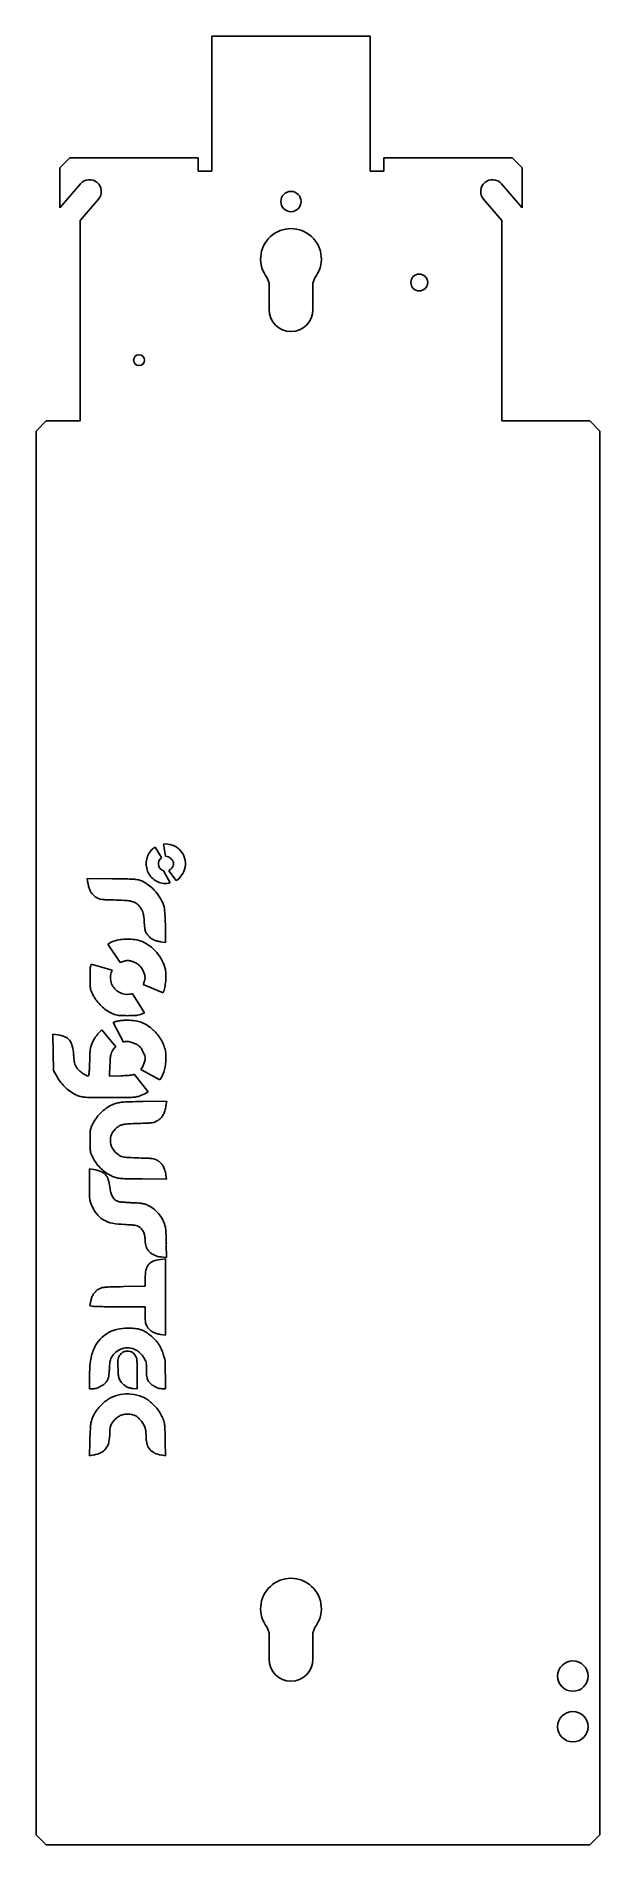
# Model space of a CAD drawing. Header units: millimetres. Extents: x 187 to 354, y -44 to 492.
import ezdxf

# ---------------------------------------------------------------- set-up
doc = ezdxf.new("R2010")
doc.units = ezdxf.units.MM
doc.layers.add('CANTONEIRA_BASCU', color=7, linetype='Continuous')
doc.layers.add('Default', color=7, linetype='Continuous')

msp = doc.modelspace()

# ---------------------------------------------------------------- linework, layer by layer
at = {"layer": 'CANTONEIRA_BASCU', "color": 7, "linetype": 'Continuous'}
for p, q in [((238.96, 491.57), (238.96, 455.57)), ((285.96, 491.57), (238.96, 491.57)), ((285.96, 455.57), (285.96, 491.57)), ((196.93, 455.55), (193.93, 452.55)), ((193.93, 440.66), (193.93, 452.55)), ((196.93, 455.55), (234.93, 455.55)), ((234.93, 455.55), (234.93, 451.55)), ((234.93, 451.55), (238.96, 451.55)), ((238.96, 451.55), (238.96, 455.57)), ((285.96, 455.57), (285.96, 451.55)), ((285.96, 451.55), (289.98, 451.55)), ((289.98, 455.55), (327.98, 455.55)), ((289.98, 455.55), (289.98, 451.55)), ((330.98, 452.55), (327.98, 455.55)), ((330.98, 440.66), (330.98, 452.55)), ((200.08, 447.83), (193.93, 440.66)), ((324.83, 447.83), (330.98, 440.66)), ((199.93, 436.91), (205.39, 443.27)), ((324.98, 436.91), (319.52, 443.27)), ((199.93, 377.55), (199.93, 436.91)), ((324.98, 377.55), (324.98, 436.91)), ((255.96, 418.39), (255.41, 419.94)), ((255.96, 418.39), (255.96, 410.55)), ((269.5, 419.94), (268.96, 418.39)), ((268.96, 410.55), (268.96, 418.39)), ((189.93, 377.55), (186.93, 374.55)), ((189.93, 377.55), (199.93, 377.55)), ((333.98, 377.55), (324.98, 377.55)), ((338, 377.55), (333.98, 377.55)), ((351, 377.55), (338, 377.55)), ((354, 374.55), (351, 377.55)), ((186.93, 374.55), (186.93, -41.45)), ((354, 374.55), (354, -41.45)), ((224.64, 252.13), (225.31, 248.52)), ((224.09, 248.12), (222.2, 251.26)), ((202.07, 241.96), (202.29, 240.52)), ((209.53, 241.87), (202.07, 241.96)), ((226.66, 240.6), (224.71, 244.19)), ((226.21, 244.25), (228.44, 241.32)), ((225.24, 222.99), (225.22, 227.58)), ((211.87, 217.05), (208.13, 222.43)), ((223.82, 223.19), (225.24, 222.99)), ((209.46, 214.75), (203.24, 216.53)), ((224.56, 208.02), (218.61, 210.5)), ((219.04, 202.13), (215.45, 207.79)), ((209.8, 199.3), (212.86, 193.44)), ((191.89, 195.81), (192.09, 185.07)), ((193.32, 195.62), (191.89, 195.81)), ((210.52, 192.07), (206.39, 197.06)), ((192.09, 185.07), (193.12, 183.18)), ((208.66, 183.36), (208.8, 186.67)), ((212.1, 183.47), (208.66, 183.36)), ((220.08, 178.74), (215.97, 183.94)), ((217.91, 185.37), (223.61, 182.26)), ((225.62, 175.99), (218.61, 175.86)), ((225.41, 174.53), (225.62, 175.99)), ((204, 155.7), (202.74, 155.9)), ((202.74, 155.9), (202.74, 151.11)), ((218.3, 152.88), (225.6, 152.79)), ((225.6, 152.79), (225.39, 154.08)), ((225.24, 129.21), (223.76, 129.03)), ((223.88, 129.79), (225.54, 129.65)), ((225.24, 106.59), (225.24, 129.21)), ((225.54, 129.65), (225.51, 133.51)), ((219.24, 123.48), (219.24, 121.07)), ((219.24, 121.07), (212.87, 120.97)), ((210.97, 115.02), (219.24, 115.02)), ((219.24, 115.02), (219.24, 112.52)), ((223.82, 106.79), (225.24, 106.59)), ((202.75, 94.1), (202.74, 90.72)), ((216.84, 90.65), (216.84, 95.31)), ((225.24, 90.72), (225.22, 94.85)), ((202.74, 90.72), (203.73, 90.72)), ((215.46, 90.8), (216.84, 90.65)), ((224.26, 90.72), (225.24, 90.72)), ((202.83, 75.02), (202.7, 70.86)), ((202.7, 70.86), (204, 71.08)), ((223.97, 71.08), (225.24, 70.87)), ((225.24, 70.87), (225.21, 75.02)), ((255.96, 18.39), (255.41, 19.94)), ((255.96, 18.39), (255.96, 10.55)), ((269.5, 19.94), (268.96, 18.39)), ((268.96, 10.55), (268.96, 18.39)), ((186.93, -41.45), (189.93, -44.45)), ((351, -44.45), (354, -41.45)), ((189.93, -44.45), (234.93, -44.45)), ((238.96, -44.45), (234.93, -44.45)), ((238.96, -44.45), (285.96, -44.45)), ((289.98, -44.45), (285.96, -44.45)), ((289.98, -44.45), (333.98, -44.45)), ((333.98, -44.45), (338, -44.45)), ((338, -44.45), (351, -44.45))]:
    msp.add_line(p, q, dxfattribs=at)
for centre, radius in [((262.46, 442.55), 3), ((300.48, 418.55), 2.5), ((217.43, 395.55), 1.62), ((346, 5.55), 4.5), ((346, -9.45), 4.5)]:
    msp.add_circle(centre, radius, dxfattribs=at)
for centre, radius, start, end in [((202.73, 445.55), 3.5, 319.3816, 139.3816), ((322.18, 445.55), 3.5, 40.6184, 220.6184), ((262.46, 425.55), 9, 321.4826, 218.5174), ((262.46, 410.55), 6.5, 180, 0), ((225.33, 246.31), 5.86, 71.227, 96.7871), ((225.6, 246.33), 6.06, 158.5088, 192.881), ((225.23, 246.47), 5.67, 122.3821, 158.5088), ((225.47, 246.27), 2.29, 160.4798, 194.0952), ((225.5, 246.26), 2.32, 127.0988, 160.4798), ((225.31, 246.72), 1.8, 63.6108, 90), ((224.73, 245.56), 3.1, 46.0465, 63.6108), ((224.78, 245.61), 3.03, 28.3039, 46.0465), ((225.34, 246.34), 5.82, 45.5758, 71.227), ((226.02, 246.27), 1.63, 0.0001, 28.3039), ((225.41, 246.41), 5.73, 19.6206, 45.5758), ((222.65, 245.43), 8.65, 12.2395, 19.6206), ((226.95, 246.36), 4.25, 359.6851, 12.2395), ((201.88, -363.18), 605.09, 88.84773, 89.27589), ((213.42, 210.15), 31.65, 85.1829, 88.8477), ((215.34, 232.93), 8.79, 76.8636, 85.1829), ((216.06, 236.04), 5.6, 65.2039, 76.8636), ((225.5, 246.3), 5.96, 192.881, 227.601), ((225.18, 245.96), 5.49, 227.601, 264.5112), ((225.15, 246.19), 1.97, 194.0952, 231.8114), ((225.95, 247.21), 3.26, 231.8114, 247.6892), ((224.91, 246.76), 2.82, 297.4383, 314.9999), ((225.21, 246.46), 2.4, 314.9999, 325.5384), ((224.56, 246.9), 3.19, 325.5384, 334.058), ((224.82, 246.78), 2.9, 334.058, 342.8784), ((226.45, 246.27), 1.19, 342.8784, 0), ((225.59, 245.9), 5.4, 301.8246, 322.0246), ((225.08, 246.3), 6.05, 322.0246, 340.566), ((221.63, 247.52), 9.71, 340.566, 347.3736), ((226.81, 246.36), 4.4, 347.3736, 359.6851), ((212.75, 242.09), 10.58, 188.5285, 195.3909), ((207.41, 240.62), 5.05, 195.3909, 207.3295), ((206.85, 240.33), 4.42, 207.3295, 220.233), ((208.42, 241.66), 6.47, 220.233, 229.9214), ((207.59, 240.67), 5.18, 229.9214, 241.9291), ((206.59, 238.79), 3.04, 241.9291, 259.8092), ((214.33, 232.29), 9.72, 50.8843, 65.2039), ((211.28, 228.54), 14.56, 40.3079, 50.8843), ((211.34, 228.59), 14.49, 29.6981, 40.3079), ((225.29, 247.09), 6.63, 264.5112, 281.9134), ((207.76, 245.34), 9.7, 259.8092, 267.9518), ((215.56, 463.29), 227.79, 267.9518, 268.7764), ((209.46, 177.98), 57.58, 85.6247, 88.7764), ((213.27, 227.71), 7.71, 71.7462, 85.6247), ((214.52, 231.5), 3.72, 49.6705, 71.7462), ((213.28, 230.04), 5.63, 33.4941, 49.6705), ((213.45, 230.15), 5.43, 24.6159, 33.4941), ((214.58, 230.67), 4.19, 13.8254, 24.6159), ((211.6, 229.94), 7.25, 6.1255, 13.8254), ((181.2, 226.67), 37.84, 3.8608, 6.1255), ((215.71, 231.09), 9.45, 15.0897, 29.6981), ((219.98, 232.24), 5.03, 5.6325, 15.0897), ((180.37, 228.33), 44.83, 3.7405, 5.6325), ((172.74, 227.83), 52.48, 1.8069, 3.7405), ((257.48, 231.82), 38.62, 183.8608, 186.6787), ((224.53, 227.96), 5.45, 186.6787, 198.633), ((222.17, 227.17), 2.96, 198.633, 216.2918), ((224.02, 228.53), 5.25, 216.2918, 227.7781), ((154.99, 227.27), 70.24, 0.2526, 1.8069), ((212.8, 215.5), 8.36, 110.608, 123.9895), ((213.25, 214.31), 9.63, 98.7209, 110.608), ((213.99, 209.44), 14.55, 90.0001, 98.7209), ((213.99, 209.44), 14.55, 81.2791, 89.9999), ((214.74, 214.31), 9.63, 69.3929, 81.2791), ((214.8, 214.47), 9.46, 52.9136, 69.3929), ((225.44, 230.08), 7.36, 227.7781, 235.0409), ((212.48, 211.4), 13.31, 40.1507, 52.9136), ((223.5, 227.31), 3.97, 235.0409, 246.5629), ((223.79, 227.98), 4.7, 246.5629, 256.9673), ((212.36, 211.3), 13.46, 27.4659, 40.1507), ((225.74, 236.4), 13.34, 256.9673, 261.7456), ((284.64, 212.52), 81.74, 178.5548, 179.9999), ((211.19, 214.38), 8.27, 170.7806, 178.5548), ((207.61, 214.96), 4.64, 160.1887, 170.7806), ((213.75, 212.55), 4.83, 152.9176, 192.8097), ((214.68, 210.86), 6.8, 104.1993, 114.4265), ((214.09, 213.2), 4.39, 90.0121, 104.1993), ((214.09, 213.49), 4.1, 75.2552, 90.0121), ((213.8, 212.4), 5.23, 62.9611, 75.2552), ((212.5, 209.84), 8.1, 55.5282, 62.9611), ((214.71, 213.06), 4.19, 43.3643, 55.5282), ((214.75, 213.1), 4.14, 31.1027, 43.3643), ((211.64, 211.22), 7.77, 23.4482, 31.1027), ((215.41, 212.89), 10.03, 11.6422, 27.4659), ((217.35, 213.29), 8.05, 0.7083, 11.6422), ((296.04, 212.52), 93.15, 179.9999, 181.3448), ((209.3, 210.49), 6.38, 181.3448, 190.8766), ((206.86, 210.02), 3.9, 190.8766, 204.3222), ((213.84, 212.57), 4.92, 192.8097, 232.2418), ((210.81, 214.27), 8.66, 334.1687, 341.7908), ((212.75, 211.7), 6.57, 14.1904, 23.4482), ((215.94, 212.59), 3.26, 341.7908, 357.5791), ((216.2, 212.57), 3, 357.5791, 14.1904), ((214.25, 211.88), 11.01, 339.5132, 348.3129), ((207.68, 213.24), 17.72, 348.3129, 354.4748), ((208.34, 213.17), 17.06, 354.4748, 0.7083), ((220.67, 216.26), 19.05, 204.3222, 208.4665), ((213.99, 212.64), 11.45, 208.4665, 217.7537), ((215.9, 214.12), 13.87, 217.7537, 225.7981), ((215.78, 213.99), 13.7, 225.7981, 233.8893), ((214.02, 212.8), 5.21, 232.2418, 269.9984), ((214.02, 212.96), 5.36, 269.9984, 285.4829), ((214.01, 211.57), 10.7, 233.8893, 243.6295), ((212.64, 208.8), 7.6, 243.6295, 251.0433), ((213, 190.72), 9.16, 104.4808, 110.5133), ((211.74, 206.18), 4.83, 251.0433, 261.4595), ((213.02, 190.65), 9.23, 98.4716, 104.4808), ((212.38, 210.43), 9.13, 261.4595, 268.4093), ((213.36, 188.39), 11.51, 93.1609, 98.4716), ((213.99, 268.73), 67.45, 268.4093, 270.0074), ((213.99, 176.89), 23.04, 90.0003, 93.1609), ((213.99, 182.59), 17.33, 82.2913, 90.0003), ((213.99, 268.95), 67.67, 270.0074, 271.5981), ((215.63, 210.26), 8.96, 271.5981, 278.6936), ((215.17, 191.26), 8.59, 69.2557, 82.2913), ((216.25, 206.21), 4.87, 278.6936, 289.1781), ((215.05, 209.66), 8.52, 289.1781, 296.0728), ((215.3, 191.62), 8.2, 55.8597, 69.2557), ((214.74, 210.3), 9.23, 296.0728, 297.785), ((211.66, 186.24), 14.7, 47.2059, 55.8597), ((192.21, 187.5), 8.19, 66.9664, 82.1954), ((194.02, 191.76), 3.56, 38.6, 66.9664), ((193.37, 191.24), 4.39, 13.7309, 38.6), ((214.57, 188.3), 12.07, 153.312, 159.274), ((212.47, 189.36), 9.72, 141.4422, 153.312), ((216.59, 186.08), 14.98, 132.8582, 141.4422), ((213.95, 190.36), 3.27, 89.9988, 109.3717), ((213.95, 190.39), 3.23, 75.1034, 89.9988), ((212.42, 184.66), 9.16, 68.2561, 75.1034), ((212.38, 184.54), 9.29, 61.4124, 68.2561), ((212.5, 187.15), 13.47, 39.2127, 47.2059), ((213.75, 188.17), 11.84, 30.4116, 39.2127), ((214.3, 188.49), 11.2, 21.3547, 30.4116), ((183.17, 188.75), 14.89, 3.7068, 13.7309), ((236.31, 192.19), 38.36, 183.7068, 185.944), ((205.44, 188.98), 7.32, 185.944, 193.5785), ((132.9, 189.49), 69.92, 357.1663, 358.5343), ((351.36, 183.9), 148.61, 177.5252, 178.5343), ((213.72, 189.85), 10.84, 170.6827, 177.5252), ((208.02, 190.78), 5.06, 159.274, 170.6827), ((283.43, 183.59), 74.69, 176.1697, 177.6407), ((216.69, 188.06), 7.81, 168.4372, 176.1697), ((212.58, 188.9), 3.61, 155.7314, 168.4372), ((214.34, 188.11), 5.53, 146.5051, 155.7314), ((213.41, 188.73), 4.42, 130.789, 146.5051), ((214.94, 189.25), 3.93, 48.3957, 61.4124), ((215.58, 189.97), 2.97, 31.4978, 48.3957), ((209.62, 186.32), 9.95, 24.6611, 31.4978), ((209.64, 186.32), 9.94, 17.8032, 24.6611), ((210.87, 189.95), 8.52, 340.096, 344.1353), ((211.83, 189.68), 7.52, 344.1353, 348.253), ((216.48, 188.52), 2.75, 0.0002, 17.8032), ((217.4, 188.52), 1.83, 348.253, 360), ((215.04, 188.78), 10.41, 11.7849, 21.3547), ((217.1, 189.21), 8.31, 1.1343, 11.7849), ((209.48, 189.06), 15.93, 354.5896, 1.1343), ((203.37, 188.74), 11.66, 208.4672, 218.5862), ((202.37, 188.24), 4.17, 193.5785, 204.3639), ((203.31, 188.67), 5.2, 204.3639, 213.4954), ((202.39, 188.05), 4.09, 213.4954, 227.852), ((206.23, 192.3), 9.82, 227.852, 235.306), ((206.17, 192.22), 9.72, 235.306, 242.4545), ((202.4, 184.99), 1.56, 242.4545, 269.9999), ((202.4, 183.54), 0.12, 269.9999, 353.6959), ((141.05, 190.32), 61.85, 353.6959, 354.7448), ((170.2, 187.64), 32.58, 354.7448, 357.1663), ((209.24, 273.75), 90.33, 271.8182, 273.1284), ((213.77, 190.79), 7.25, 273.1284, 281.4361), ((214.55, 186.93), 3.31, 281.4361, 295.408), ((213.9, 188.89), 5.33, 318.6799, 326.3236), ((214.9, 188.23), 4.13, 326.3236, 335.5813), ((211.98, 189.55), 7.34, 335.5813, 340.096), ((217.45, 186.74), 7.62, 323.9652, 339.5469), ((213.99, 188.04), 11.31, 339.5469, 348.145), ((208.79, 189.13), 16.62, 348.145, 354.5896), ((205.54, 190.47), 14.44, 218.5862, 227.2057), ((205.11, 190.01), 13.8, 227.2057, 236.0034), ((202.42, 186.03), 9, 236.0034, 248.1219), ((202.22, 185.52), 8.46, 248.1219, 257.1065), ((202.29, 185.83), 8.77, 257.1065, 265.8428), ((203.93, 208.35), 31.35, 265.8428, 269.6132), ((208.59, 899.25), 722.27, 269.61318, 269.99924), ((208.59, 922.43), 745.45, 269.99924, 270.37931), ((213.33, 206.94), 29.94, 270.3793, 274.281), ((214.94, 185.48), 8.42, 274.281, 283.3792), ((214.71, 186.42), 9.39, 283.3792, 291.7651), ((214.98, 185.76), 8.68, 291.7651, 305.9993), ((216.67, 161.67), 15.12, 132.7952, 141.3275), ((216.49, 161.87), 14.84, 124.2039, 132.7952), ((213.01, 166.98), 8.67, 111.3012, 124.2039), ((213.01, 166.98), 8.66, 102.7852, 111.3012), ((213.38, 165.37), 10.31, 95.274, 102.7852), ((215.3, 144.53), 31.25, 91.5755, 95.274), ((227.1, -284.61), 460.55, 91.0571, 91.5755), ((220.69, 174.12), 4.49, 316.4694, 330.9888), ((219.83, 174.6), 5.48, 330.9888, 343.9433), ((214.48, 176.14), 11.04, 343.9433, 351.6135), ((288.08, 164.22), 85.19, 178.5887, 180.0002), ((210.58, 166.13), 7.66, 170.3371, 178.5887), ((207.34, 166.68), 4.37, 158.2977, 170.3371), ((215.98, 163.25), 13.67, 153.1487, 158.2977), ((212.51, 165), 9.78, 141.3275, 153.1487), ((213.43, 164.32), 4.51, 148.7828, 180.0721), ((214.29, 163.8), 5.51, 121.8732, 148.7828), ((213.54, 165.02), 4.08, 109.4189, 121.8732), ((213.75, 164.41), 4.72, 98.2659, 109.4189), ((215.08, 155.27), 13.96, 92.6737, 98.2659), ((223.2, -18.6), 188.02, 91.8386, 92.6737), ((210.09, 389.88), 220.67, 271.8386, 272.5907), ((219.56, 180.63), 11.21, 272.5907, 279.1637), ((220.76, 173.19), 3.67, 279.1637, 292.9987), ((220.12, 174.69), 5.29, 292.9987, 303.5153), ((220.16, 174.63), 5.23, 303.5153, 316.4694), ((295.94, 164.22), 93.05, 180.0002, 181.3437), ((209.34, 162.19), 6.42, 181.3437, 190.8124), ((206.85, 161.72), 3.89, 190.8124, 204.2437), ((213.63, 164.33), 4.7, 180.0721, 210.5778), ((214.86, 165.05), 6.13, 210.5778, 235.5801), ((220.16, 167.71), 18.48, 204.2437, 208.4706), ((214.89, 164.85), 12.49, 208.4706, 217.2645), ((202.48, 146.19), 9.63, 68.204, 80.915), ((214.42, 164.49), 11.89, 217.2645, 226.3826), ((214.28, 164.34), 11.69, 226.3826, 235.5861), ((213.56, 163.15), 3.82, 235.5801, 248.7537), ((213.61, 163.28), 3.96, 248.7537, 261.5852), ((214.93, 172.22), 13, 261.5852, 267.5019), ((224.48, 391.05), 232.04, 267.5019, 268.227), ((208.4, -128.25), 287.51, 87.6014, 88.227), ((220.03, 149.26), 9.76, 80.3692, 87.6014), ((221.18, 156.07), 2.85, 63.5305, 80.3692), ((220.17, 154.04), 5.11, 52.6502, 63.5305), ((219.89, 153.67), 5.59, 41.3485, 52.6502), ((220.82, 154.49), 4.35, 27.7116, 41.3485), ((219.86, 153.98), 5.43, 15.726, 27.7116), ((212.92, 152.03), 12.64, 9.3529, 15.726), ((445.97, 151.11), 243.22, 180, 180.7306), ((204.65, 151.6), 3.8, 42.7467, 68.204), ((204.52, 151.48), 3.97, 17.9896, 42.7467), ((214.19, 164.21), 11.53, 235.5861, 244.8836), ((197.84, 149.32), 10.99, 6.3987, 17.9896), ((222.56, 152.09), 13.88, 186.3987, 193.358), ((213.05, 161.79), 8.86, 244.8836, 253.4521), ((212.36, 159.45), 6.42, 253.4521, 264.3677), ((214.02, 176.27), 23.32, 264.3677, 268.9051), ((226.91, 850.8), 697.97, 268.90505, 269.29333), ((213.3, 148.14), 10.54, 180.7306, 187.8619), ((207.21, 147.3), 4.39, 187.8619, 201.0105), ((216.18, 150.75), 14, 201.0105, 206.5511), ((213.9, 150.03), 4.98, 193.358, 208.3148), ((212.31, 149.18), 3.17, 208.3148, 227.7494), ((212.07, 148.92), 2.82, 227.7494, 248.9699), ((211.88, 148.41), 2.28, 248.9699, 262.2924), ((216.08, 179.45), 33.6, 262.2924, 264.1603), ((216.26, 181.17), 35.33, 264.1603, 266.2758), ((216.87, 190.63), 44.81, 266.2758, 268.0451), ((212.94, 75.26), 70.62, 86.4615, 88.0451), ((216.67, 135.74), 10.03, 79.7769, 86.4615), ((217.49, 140.27), 5.42, 69.9098, 79.7769), ((216.43, 137.38), 8.51, 62.8685, 69.9098), ((216.06, 136.65), 9.32, 50.0608, 62.8685), ((214.06, 149.69), 11.63, 206.5511, 220.3324), ((210.16, 146.38), 6.52, 220.3324, 241.5909), ((211.04, 148), 8.36, 241.5909, 259.8411), ((214.12, 165.2), 25.83, 259.8411, 267.7132), ((209.77, 56.09), 83.36, 86.376, 87.7132), ((215.65, 136.16), 9.96, 37.8736, 50.0608), ((215.91, 136.36), 9.64, 25.4813, 37.8736), ((217.42, 137.08), 7.96, 11.185, 25.4813), ((214.33, 128.18), 11.13, 80.4745, 86.376), ((215.43, 134.72), 4.5, 70.3395, 80.4745), ((216.08, 136.55), 2.55, 54.8481, 70.3395), ((215.66, 135.95), 3.29, 37.2681, 54.8481), ((214.95, 135.41), 4.19, 22.6041, 37.2681), ((214.04, 135.03), 5.17, 9.5207, 22.6041), ((211.34, 134.58), 7.9, 0, 9.5207), ((224.33, 134.58), 5.09, 180, 200.8025), ((219.21, 137.43), 6.14, 4.4419, 11.185), ((168.06, 133.46), 57.44, 3.1383, 4.4419), ((162.25, 133.14), 63.26, 1.7565, 3.1383), ((154.58, 132.91), 70.94, 0.4876, 1.7565), ((223.67, 134.33), 4.38, 200.8025, 224.0702), ((223.83, 134.48), 4.6, 224.0702, 246.681), ((224.79, 120.32), 8.78, 96.7544, 111.1428), ((224.38, 135.75), 5.98, 246.681, 265.2594), ((231.29, 123.48), 12.05, 168.4709, 180), ((223.14, 125.15), 3.73, 140.8493, 168.4709), ((222.83, 125.4), 3.32, 111.1428, 140.8493), ((208.48, 115.75), 5.46, 145.6177, 156.9238), ((208.43, 115.79), 5.4, 134.2579, 145.6177), ((207.56, 116.68), 4.16, 120.4334, 134.2579), ((207.08, 117.5), 3.2, 104.4162, 120.4334), ((208.01, 113.87), 6.96, 95.4466, 104.4162), ((209.71, 96.06), 24.85, 91.3898, 95.4466), ((219.09, -290.52), 411.54, 90.8658, 91.3898), ((203.09, 115.48), 0.242, 163.2071, 256.3425), ((198.02, 117.01), 5.05, 343.2071, 346.2622), ((186.21, 119.9), 17.22, 346.2622, 347.488), ((184.69, 120.23), 18.77, 347.488, 348.7013), ((204.31, 120.48), 5.39, 256.3425, 266.2969), ((189.56, 119.26), 13.81, 348.7013, 350.2279), ((207.5, 116.17), 4.39, 156.9238, 170.2279), ((206.02, 146.98), 31.94, 266.2969, 269.7307), ((210.97, 1200.1), 1085.07, 269.7307, 270), ((212.99, 98.99), 9.56, 105.756, 121.846), ((213.92, 95.69), 12.99, 92.9691, 105.756), ((214.26, 89.08), 19.6, 87.5692, 92.9691), ((214.52, 95.23), 13.45, 80.4075, 87.5692), ((214.92, 97.61), 11.03, 73.5485, 80.4075), ((209.75, 92.65), 17.73, 52.9497, 57.8737), ((254.2, 112.52), 34.96, 180, 182.2567), ((224.95, 111.36), 5.68, 182.2567, 190.9054), ((222.36, 110.87), 3.04, 190.9054, 203.6577), ((223.27, 111.27), 4.04, 203.6577, 213.9762), ((224.08, 111.81), 5.02, 213.9762, 226.6698), ((223.76, 111.47), 4.55, 226.6698, 240.3296), ((224.07, 112.01), 5.17, 240.3296, 253.0469), ((213.78, 98.06), 10.73, 151.9428, 161.9126), ((214.64, 97.61), 11.7, 138.1874, 151.9428), ((212.85, 99.21), 9.3, 121.846, 138.1874), ((214.27, 97.16), 5.76, 125.1304, 146.5043), ((214.07, 97.46), 5.4, 102.7013, 125.1304), ((214.02, 97.65), 5.2, 79.8018, 102.7013), ((214.04, 97.76), 5.09, 56.5046, 79.8018), ((213.4, 96.79), 6.25, 45.9709, 56.5046), ((211.17, 94.53), 15.38, 46.5184, 52.9497), ((214.09, 97.61), 11.13, 38.3247, 46.5184), ((224.98, 115.01), 8.3, 253.0469, 261.9676), ((217.02, 99.93), 7.4, 31.7769, 38.3247), ((211.95, 96.79), 13.36, 27.5672, 31.7769), ((212.04, 96.83), 13.26, 23.3533, 27.5672), ((217.86, 99.35), 6.92, 16.4913, 23.3533), ((256.53, 94.06), 53.78, 176.7442, 179.9615), ((223.28, 95.95), 20.48, 170.1298, 176.7442), ((216.78, 97.09), 13.88, 161.9126, 170.1298), ((181.89, 97.64), 26.77, 355.219, 357.9148), ((241.94, 95.46), 33.32, 175.5188, 177.9148), ((215.01, 97.57), 6.31, 167.2996, 175.5188), ((212.42, 98.15), 3.65, 155.7764, 167.2996), ((213.54, 97.65), 4.87, 146.5043, 155.7764), ((215.75, 98.83), 4.6, 170.1208, 180.7012), ((305.58, 99.93), 94.44, 180.7012, 181.8768), ((268.77, 98.73), 57.61, 181.8768, 183.5267), ((212.97, 99.32), 1.78, 149.8301, 170.1208), ((215.46, 97.87), 4.65, 139.922, 149.8301), ((216.13, 97.31), 5.54, 132.7537, 139.922), ((213.44, 100.22), 1.57, 114.4324, 132.7537), ((213.46, 100.16), 1.63, 96.569, 114.4324), ((213.99, 95.56), 6.27, 90.0393, 96.569), ((213.99, 95.54), 6.28, 83.4967, 90.0393), ((214.52, 100.13), 1.66, 66.002, 83.4967), ((214.56, 100.24), 1.55, 47.6956, 66.002), ((212.23, 97.67), 5.02, 40.0786, 47.6956), ((213.45, 98.7), 3.42, 26.1785, 40.0786), ((214.39, 99.16), 2.38, 7.9113, 26.1785), ((207.71, 98.23), 9.12, 0.6085, 7.9113), ((-66.98, 95.31), 283.82, 0, 0.6085), ((212.87, 96.25), 7.01, 36.3, 45.9709), ((213.77, 96.91), 5.89, 26.0233, 36.3), ((207.54, 96.62), 12.12, 4.7074, 7.2285), ((209.79, 96.81), 9.86, 0.8215, 4.7074), ((200.22, 96.67), 19.42, 358.4827, 0.8215), ((929.4, 310), 735.15, 196.49133, 196.5474), ((717.23, 246.96), 513.81, 196.5474, 196.6208), ((789.96, 268.67), 589.71, 196.6208, 196.67376), ((241.35, 104.35), 17.02, 196.6738, 197.3643), ((224.29, 99.02), 0.85, 1.8179, 17.3643), ((-5.7, 91.72), 230.96, 1.5208, 1.8179), ((113.1, 94.87), 112.12, 0.8059, 1.5208), ((202.6, 97.78), 7.23, 288.2835, 299.218), ((202.66, 97.67), 7.12, 299.218, 310.2041), ((205.18, 94.69), 3.21, 310.2041, 330.1333), ((205.01, 94.79), 3.41, 330.1333, 341.5687), ((202.77, 95.53), 5.77, 341.5687, 349.2766), ((199.32, 96.19), 9.28, 349.2766, 355.219), ((219.52, 95.69), 8.27, 183.5267, 190.4425), ((214.9, 94.84), 3.56, 190.4425, 201.9341), ((213.94, 94.45), 2.53, 201.9341, 216.7782), ((217.71, 97.27), 7.24, 216.7782, 225.9747), ((215.86, 95.36), 4.58, 225.9747, 238.9381), ((215.7, 95.09), 4.27, 238.9381, 252.4335), ((236.08, 95.72), 16.44, 178.4827, 182.0091), ((226.58, 95.39), 6.94, 182.0091, 188.729), ((224.47, 95.06), 4.8, 188.729, 196.945), ((223.12, 94.65), 3.39, 196.945, 207.6091), ((222.7, 94.44), 2.93, 207.6091, 228.8851), ((225.17, 97.26), 6.67, 228.8851, 240.3767), ((225.27, 97.43), 6.87, 240.3767, 251.7478), ((32.7, 93.74), 192.52, 0.329, 0.8059), ((203.73, 94.36), 3.64, 270, 288.2835), ((215.07, 76.95), 12.61, 122.4005, 137.3753), ((213.79, 78.98), 10.21, 104.8531, 122.4005), ((213.81, 78.88), 10.32, 87.4104, 104.8531), ((213.69, 76.09), 13.11, 72.8354, 87.4104), ((216.08, 96.28), 5.51, 252.4335, 263.5691), ((214.07, 77.32), 11.82, 67.3196, 72.8354), ((216.07, 82.11), 6.62, 58.8119, 67.3196), ((215.54, 81.23), 7.66, 51.0114, 58.8119), ((207.75, 71.62), 20.03, 47.2058, 51.0114), ((211.22, 75.36), 14.92, 39.8966, 47.2058), ((224.26, 94.38), 3.65, 251.7478, 270), ((210.35, 79.19), 7.31, 160.9792, 171.636), ((213.53, 78.09), 10.67, 152.9561, 160.9792), ((214.33, 77.68), 11.58, 145.2333, 152.9561), ((214.12, 77.83), 11.31, 137.3753, 145.2333), ((212.86, 78.42), 4.04, 140.345, 156.0807), ((216.25, 75.61), 8.46, 131.2834, 140.345), ((214.12, 78.04), 5.22, 118.544, 131.2834), ((213.76, 78.71), 4.46, 104.2123, 118.544), ((213.89, 78.17), 5.01, 90.7877, 104.2123), ((213.93, 75.02), 8.16, 81.4715, 90.7877), ((214.49, 78.72), 4.42, 72.2577, 81.4715), ((214.92, 80.07), 3.01, 59.9502, 72.2577), ((214.53, 79.39), 3.79, 49.2234, 59.9502), ((210.33, 74.53), 10.22, 44.108, 49.2234), ((212.35, 76.48), 7.4, 33.0608, 44.108), ((214.12, 77.63), 5.3, 18.8573, 33.0608), ((213.56, 77.32), 11.88, 31.2233, 39.8966), ((214.7, 78.01), 10.54, 22.0004, 31.2233), ((216.56, 78.76), 8.53, 11.1954, 22.0004), ((219.08, 79.26), 5.97, 4.1842, 11.1954), ((355.46, 70.23), 152.71, 177.5758, 178.2027), ((325.93, 71.48), 123.15, 176.8412, 177.5758), ((321.05, 71.75), 118.26, 176.1905, 176.8412), ((211.23, 79.06), 8.2, 171.636, 176.1905), ((195.3, 77.63), 13.44, 348.4183, 359.9449), ((218.13, 77.6), 9.39, 171.5242, 179.9449), ((212.97, 78.37), 4.17, 156.0807, 171.5242), ((212.88, 77.21), 6.6, 6.3837, 18.8573), ((203.18, 76.13), 16.36, 0.0524, 6.3837), ((226.3, 76.15), 6.76, 180.0524, 196.7141), ((160.75, 74.99), 64.45, 2.961, 4.1842), ((155.24, 74.71), 69.97, 1.6352, 2.961), ((143.71, 74.38), 81.5, 0.4536, 1.6352), ((202.74, 78.64), 7.67, 279.4364, 296.5059), ((204.35, 75.41), 4.05, 296.5059, 324.0072), ((203.65, 75.91), 4.92, 324.0072, 348.4183), ((223.71, 75.37), 4.05, 196.7141, 221.1444), ((223.8, 75.45), 4.17, 221.1444, 245.1621), ((225.14, 78.35), 7.37, 245.1621, 260.8444), ((262.46, 25.55), 9, 321.4826, 218.5174), ((262.46, 10.55), 6.5, 180, 0)]:
    msp.add_arc(centre, radius, start, end, dxfattribs=at)
at = {"layer": 'Default', "color": 7, "linetype": 'Continuous'}
for centre, radius, start, end in [((216.83, 104.05), 4.31, 56.9522, 73.5485), ((216.32, 97.74), 3.27, 7.2285, 32.5166)]:
    msp.add_arc(centre, radius, start, end, dxfattribs=at)

doc.saveas('drawing.dxf')
